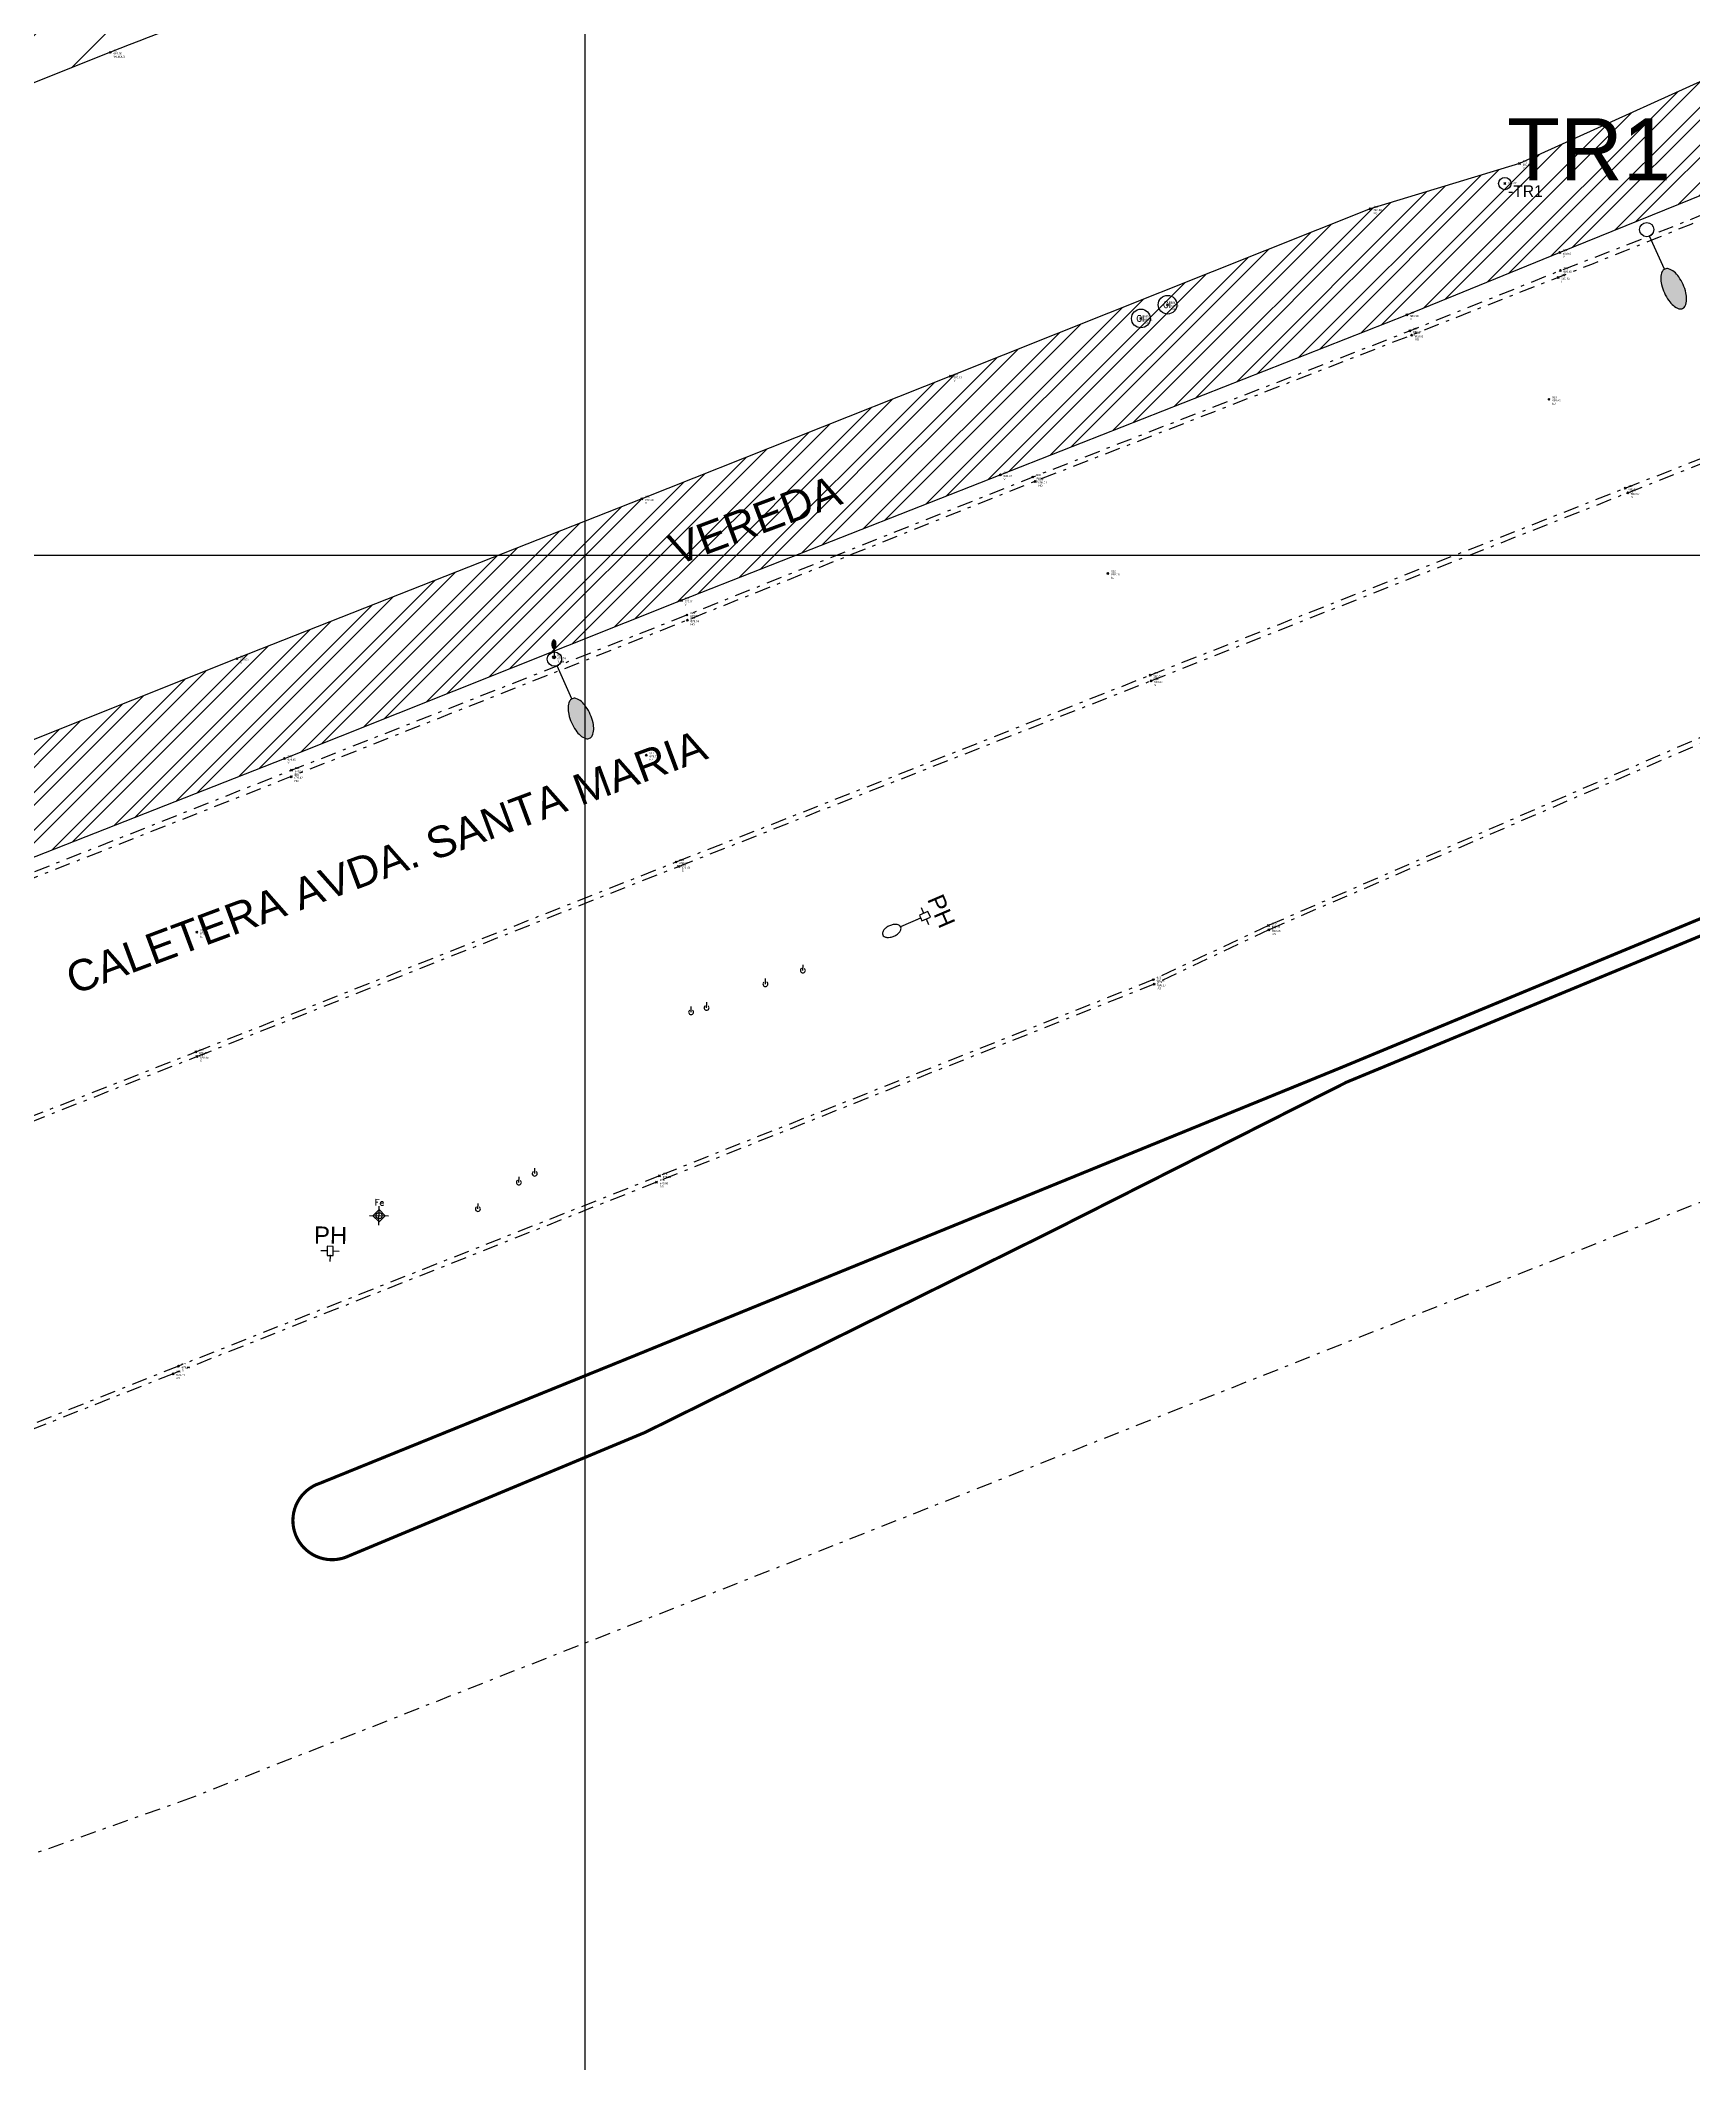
# Model space of a CAD drawing. Extents: x 352140 to 354978, y 6304672 to 6307963.
# Drawn here: x 352682.5 to 352735.6, y 6305451.5 to 6305516.5 of the extents above; entities that cross this region are included whole.
import ezdxf

# ---------------------------------------------------------------- set-up
doc = ezdxf.new("R2010")
doc.units = 0
doc.header["$PDMODE"] = 35
doc.header["$PDSIZE"] = 0.03
doc.linetypes.add('DASHED', pattern=[19.05, 12.7, -6.35])
doc.linetypes.add('JPG_DASHDOT', pattern=[1, 0.5, -0.25, 0, -0.25])
doc.layers.get('0').update_dxf_attribs({"linetype": 'CONTINUOUS'})
for name, color, linetype in [('1-coordenadas', 8, 'CONTINUOUS'), ('1-ESTACION', 6, 'CONTINUOUS'), ('1-LINEA DE EDIFICACION', 2, 'CONTINUOUS'), ('1-PAVIMENTO PINTURA', 7, 'DASHED'), ('1-TEXTOS', 7, 'CONTINUOUS'), ('1-VEREDA', 251, 'CONTINUOUS'), ('2-ACHURADO JARDINERA', 252, 'CONTINUOUS'), ('2-ACHURADO VEREDA', 252, 'CONTINUOUS'), ('C-TOPO - BORDE - 3', 7, 'CONTINUOUS'), ('TOP-URB-SOLERAS', 2, 'JPG_DASHDOT'), ('V-NODE - 2013', 4, 'CONTINUOUS'), ('V-NODE-TEXT 2013', 2, 'CONTINUOUS'), ('V-NODE-TEXT1 2013', 6, 'CONTINUOUS'), ('Z-CI', 253, 'CONTINUOUS'), ('Z-LUM', 253, 'CONTINUOUS'), ('Z-PFE', 253, 'CONTINUOUS'), ('Z-PH', 253, 'CONTINUOUS'), ('Z-PHL', 253, 'CONTINUOUS'), ('Z-TEN', 253, 'CONTINUOUS')]:
    doc.layers.add(name, color=color, linetype=linetype)
doc.styles.add('A', font='arial.ttf', dxfattribs={"height": 2})
doc.styles.add('ROMANS', font='romans.shx', dxfattribs={"width": 0.75})

# ---------------------------------------------------------------- blocks, each defined once
blk = doc.blocks.new('COORDENADAS')
at = {"layer": '1-coordenadas'}
for p, q in [((520, -900.625), (520, -0.625)), ((20, -700.625), (1420, -700.625))]:
    blk.add_line(p, q, dxfattribs=at)
blk = doc.blocks.new('LUM')
blk.add_hatch(color=256).paths.add_polyline_path([(0.32, 2.09, 0.048714), (0.293, 2.371, 0.062489), (0.224, 2.581, 0.102974), (0.101, 2.743, 0.180941), (-0.01, 2.784, 0.180941), (-0.121, 2.743, 0.102974), (-0.244, 2.581, 0.062489), (-0.313, 2.371, 0.048714), (-0.341, 2.09, 0.048714), (-0.313, 1.808, 0.062489), (-0.244, 1.599, 0.102974), (-0.121, 1.437, 0.180941), (-0.01, 1.395, 0.180941), (0.101, 1.437, 0.102974), (0.224, 1.599, 0.062489), (0.293, 1.808, 0.048714)])
at = {"layer": 'Z-LUM'}
blk.add_lwpolyline([(-0.341, 2.09, 0.048714), (-0.313, 1.808, 0.062489), (-0.244, 1.599, 0.102974), (-0.121, 1.437, 0.180941), (-0.01, 1.395, 0.180941), (0.101, 1.437, 0.102974), (0.224, 1.599, 0.062489), (0.293, 1.808, 0.048714), (0.32, 2.09, 0.048714), (0.293, 2.371, 0.062489), (0.224, 2.581, 0.102974), (0.101, 2.743, 0.180941), (-0.01, 2.784, 0.180941), (-0.121, 2.743, 0.102974), (-0.244, 2.581, 0.062489), (-0.313, 2.371, 0.048714)], format="xyb", close=True, dxfattribs=at)
blk.add_lwpolyline([(0.006, 1.395), (0.006, 0.23)], dxfattribs=at)
blk.add_circle((0, 0), 0.23, dxfattribs=at)
blk = doc.blocks.new('PFE')
for p, q in [((-1.22, 0), (1.22, 0)), ((0, 0.79), (-0.79, 0)), ((-0.79, 0), (0, -0.79)), ((0, -1.22), (0, 1.22)), ((0.79, 0), (0, 0.79)), ((0, -0.79), (0.79, 0))]:
    blk.add_line(p, q)
blk.add_circle((0, 0), 0.397)
at = {"style": 'ROMANS'}
blk.add_text('Fe', height=0.8, dxfattribs=at).set_placement((-0.6, 1.31))
blk = doc.blocks.new('PH')
at = {"layer": 'Z-PH'}
for p, q in [((-0.098, 0.148), (-0.295, 0.148)), ((-0.098, 0.295), (-0.098, 0)), ((0.098, 0.295), (-0.098, 0.295)), ((-0.098, 0), (-0.01, 0)), ((0.01, 0), (0.098, 0)), ((0.098, 0), (0.098, 0.295)), ((0.098, 0.148), (0.295, 0.148)), ((0, -0.01), (0, -0.197))]:
    blk.add_line(p, q, dxfattribs=at)
blk.add_circle((0, 0), 0.00984, dxfattribs=at)
at = {"layer": 'Z-PH', "style": 'A'}
blk.add_text('PH', height=0.55, dxfattribs=at).set_placement((-0.527, 0.377))
blk = doc.blocks.new('PHL')
at = {"layer": 'Z-PHL'}
for p, q in [((-0.098, 0.148), (-0.295, 0.148)), ((-0.098, 0.295), (-0.098, 0)), ((0.098, 0.295), (-0.098, 0.295)), ((-0.098, 0), (-0.01, 0)), ((0.01, 0), (0.098, 0)), ((0.098, 0), (0.098, 0.295)), ((0.098, 0.148), (0.295, 0.148)), ((0, -0.005), (0, -0.708)), ((0, -0.01), (0, -0.197))]:
    blk.add_line(p, q, dxfattribs=at)
blk.add_circle((0, 0), 0.00984, dxfattribs=at)
for centre, radius, start, end in [((0.373, -1.021), 0.543, 166.52124, 180), ((0.373, -1.021), 0.543, 180, 193.47876), ((0.195, -0.978), 0.36, 149.94397, 166.52124), ((0.195, -1.063), 0.36, 193.47876, 210.05603), ((0.083, -0.913), 0.23, 125.5959, 149.94397), ((0.083, -1.128), 0.23, 210.05603, 234.4041), ((0.013, -0.815), 0.11, 90, 125.5959), ((0.013, -0.815), 0.11, 54.4041, 90), ((-0.057, -0.913), 0.23, 30.05603, 54.4041), ((-0.057, -1.128), 0.23, 305.5959, 329.94397), ((-0.17, -0.978), 0.36, 13.47876, 30.05603), ((-0.17, -1.063), 0.36, 329.94397, 346.52124), ((-0.348, -1.021), 0.543, 360, 13.47876), ((-0.348, -1.021), 0.543, 346.52124, 0), ((0.013, -1.226), 0.11, 234.4041, 270), ((0.013, -1.226), 0.11, 270, 305.5959)]:
    blk.add_arc(centre, radius, start, end, dxfattribs=at)
at = {"layer": 'Z-PHL', "style": 'A'}
blk.add_text('PH', height=0.55, dxfattribs=at).set_placement((-0.475, 0.421))
blk = doc.blocks.new('TEN')
at = {"layer": 'Z-TEN'}
blk.add_line((0, 0), (0, 0.89), dxfattribs=at)
blk.add_arc((0, 0), 0.396, 125.9547, 54.0453, dxfattribs=at)
blk = doc.blocks.new('CI')
at = {"layer": 'Z-CI'}
blk.add_circle((0, 0), 1.2, dxfattribs=at)
at = {"layer": 'Z-CI', "style": 'ROMANS'}
blk.add_text('CI', height=0.8, rotation=360, dxfattribs=at).set_placement((-0.58, -0.4))
blk = doc.blocks.new('*U141', base_point=(352684.739, 6305516.164))
at = {"layer": 'V-NODE - 2013', "lineweight": -2}
blk.add_point((352684.739, 6305516.164), dxfattribs=at)
at = {"layer": 'V-NODE-TEXT 2013', "linetype": 'ByBlock', "char_height": 0.0635}
for s, insert, attachment_point in [('WLEDLO', (352684.844, 6305516.058), 1), ('31', (352684.844, 6305516.197), 7), ('681.56', (352684.844, 6305516.159), 1)]:
    blk.add_mtext(s, dxfattribs=dict(at, insert=insert, attachment_point=attachment_point))
blk = doc.blocks.new('*U174', base_point=(352731.324, 6305509.731))
at = {"layer": 'V-NODE - 2013', "lineweight": -2}
blk.add_point((352731.324, 6305509.731), dxfattribs=at)
at = {"layer": 'V-NODE-TEXT 2013', "linetype": 'ByBlock', "char_height": 0.0635}
for s, insert, attachment_point in [('V', (352731.429, 6305509.625), 1), ('754', (352731.429, 6305509.764), 7), ('680.66', (352731.429, 6305509.726), 1)]:
    blk.add_mtext(s, dxfattribs=dict(at, insert=insert, attachment_point=attachment_point))
blk = doc.blocks.new('*U175', base_point=(352730.032, 6305512.591))
at = {"layer": 'V-NODE - 2013', "lineweight": -2}
blk.add_point((352730.032, 6305512.591), dxfattribs=at)
at = {"layer": 'V-NODE-TEXT 2013', "linetype": 'ByBlock', "char_height": 0.0635}
for s, insert, attachment_point in [('V', (352730.137, 6305512.485), 1), ('755', (352730.137, 6305512.624), 7), ('680.62', (352730.137, 6305512.586), 1)]:
    blk.add_mtext(s, dxfattribs=dict(at, insert=insert, attachment_point=attachment_point))
blk = doc.blocks.new('*U235', base_point=(352731.347, 6305509.152))
at = {"layer": 'V-NODE - 2013', "lineweight": -2}
blk.add_point((352731.347, 6305509.152), dxfattribs=at)
at = {"layer": 'V-NODE-TEXT 2013', "linetype": 'ByBlock', "char_height": 0.0635}
for s, insert, attachment_point in [('S', (352731.452, 6305509.046), 1), ('753', (352731.452, 6305509.185), 7), ('680.62', (352731.452, 6305509.147), 1)]:
    blk.add_mtext(s, dxfattribs=dict(at, insert=insert, attachment_point=attachment_point))
blk = doc.blocks.new('*U381', base_point=(352731.276, 6305508.927))
at = {"layer": 'V-NODE - 2013', "lineweight": -2}
blk.add_point((352731.276, 6305508.927), dxfattribs=at)
at = {"layer": 'V-NODE-TEXT 2013', "linetype": 'ByBlock', "char_height": 0.0635}
for s, insert, attachment_point in [('752', (352731.381, 6305508.96), 7), ('680.42', (352731.381, 6305508.922), 1), ('H', (352731.381, 6305508.821), 1)]:
    blk.add_mtext(s, dxfattribs=dict(at, insert=insert, attachment_point=attachment_point))
blk = doc.blocks.new('*U449', base_point=(352729.562, 6305511.945))
at = {"layer": 'V-NODE - 2013', "lineweight": -2}
blk.add_point((352729.562, 6305511.945), dxfattribs=at)
at = {"layer": 'V-NODE-TEXT1 2013', "linetype": 'ByBlock'}
for s, insert, char_height, attachment_point in [('680.62', (352729.667, 6305511.959), 0.0635, 4), ('-TR1', (352729.667, 6305511.89), 0.375, 1)]:
    blk.add_mtext(s, dxfattribs=dict(at, insert=insert, char_height=char_height, attachment_point=attachment_point))
blk = doc.blocks.new('*U452', base_point=(352725.232, 6305511.131))
at = {"layer": 'V-NODE - 2013', "lineweight": -2}
blk.add_point((352725.232, 6305511.131), dxfattribs=at)
at = {"layer": 'V-NODE-TEXT 2013', "linetype": 'ByBlock', "char_height": 0.0635}
for s, insert, attachment_point in [('VQ', (352725.337, 6305511.025), 1), ('880', (352725.337, 6305511.164), 7), ('680.48', (352725.337, 6305511.126), 1)]:
    blk.add_mtext(s, dxfattribs=dict(at, insert=insert, attachment_point=attachment_point))
blk = doc.blocks.new('*U453', base_point=(352726.41, 6305507.725))
at = {"layer": 'V-NODE - 2013', "lineweight": -2}
blk.add_point((352726.41, 6305507.725), dxfattribs=at)
at = {"layer": 'V-NODE-TEXT 2013', "linetype": 'ByBlock', "char_height": 0.0635}
for s, insert, attachment_point in [('V', (352726.515, 6305507.619), 1), ('881', (352726.515, 6305507.758), 7), ('680.50', (352726.515, 6305507.72), 1)]:
    blk.add_mtext(s, dxfattribs=dict(at, insert=insert, attachment_point=attachment_point))
blk = doc.blocks.new('*U454', base_point=(352711.741, 6305505.751))
at = {"layer": 'V-NODE - 2013', "lineweight": -2}
blk.add_point((352711.741, 6305505.751), dxfattribs=at)
at = {"layer": 'V-NODE-TEXT 2013', "linetype": 'ByBlock', "char_height": 0.0635}
for s, insert, attachment_point in [('V', (352711.846, 6305505.645), 1), ('886', (352711.846, 6305505.784), 7), ('680.13', (352711.846, 6305505.746), 1)]:
    blk.add_mtext(s, dxfattribs=dict(at, insert=insert, attachment_point=attachment_point))
blk = doc.blocks.new('*U455', base_point=(352713.345, 6305502.582))
at = {"layer": 'V-NODE - 2013', "lineweight": -2}
blk.add_point((352713.345, 6305502.582), dxfattribs=at)
at = {"layer": 'V-NODE-TEXT 2013', "linetype": 'ByBlock', "char_height": 0.0635}
for s, insert, attachment_point in [('V', (352713.45, 6305502.476), 1), ('887', (352713.45, 6305502.615), 7), ('680.15', (352713.45, 6305502.577), 1)]:
    blk.add_mtext(s, dxfattribs=dict(at, insert=insert, attachment_point=attachment_point))
blk = doc.blocks.new('*U456', base_point=(352703.095, 6305498.55))
at = {"layer": 'V-NODE - 2013', "lineweight": -2}
blk.add_point((352703.095, 6305498.55), dxfattribs=at)
at = {"layer": 'V-NODE-TEXT 2013', "linetype": 'ByBlock', "char_height": 0.0635}
for s, insert, attachment_point in [('V', (352703.2, 6305498.444), 1), ('894', (352703.2, 6305498.583), 7), ('679.91', (352703.2, 6305498.545), 1)]:
    blk.add_mtext(s, dxfattribs=dict(at, insert=insert, attachment_point=attachment_point))
blk = doc.blocks.new('*U457', base_point=(352690.331, 6305493.466))
at = {"layer": 'V-NODE - 2013', "lineweight": -2}
blk.add_point((352690.331, 6305493.466), dxfattribs=at)
at = {"layer": 'V-NODE-TEXT 2013', "linetype": 'ByBlock', "char_height": 0.0635}
for s, insert, attachment_point in [('V', (352690.436, 6305493.36), 1), ('895', (352690.436, 6305493.499), 7), ('679.60', (352690.436, 6305493.461), 1)]:
    blk.add_mtext(s, dxfattribs=dict(at, insert=insert, attachment_point=attachment_point))
blk = doc.blocks.new('*U458', base_point=(352701.822, 6305501.812))
at = {"layer": 'V-NODE - 2013', "lineweight": -2}
blk.add_point((352701.822, 6305501.812), dxfattribs=at)
at = {"layer": 'V-NODE-TEXT 2013', "linetype": 'ByBlock', "char_height": 0.0635}
for s, insert, attachment_point in [('V', (352701.927, 6305501.706), 1), ('896', (352701.927, 6305501.845), 7), ('679.90', (352701.927, 6305501.807), 1)]:
    blk.add_mtext(s, dxfattribs=dict(at, insert=insert, attachment_point=attachment_point))
blk = doc.blocks.new('*U459', base_point=(352688.808, 6305496.674))
at = {"layer": 'V-NODE - 2013', "lineweight": -2}
blk.add_point((352688.808, 6305496.674), dxfattribs=at)
at = {"layer": 'V-NODE-TEXT 2013', "linetype": 'ByBlock', "char_height": 0.0635}
for s, insert, attachment_point in [('V', (352688.913, 6305496.568), 1), ('897', (352688.913, 6305496.707), 7), ('679.59', (352688.913, 6305496.669), 1)]:
    blk.add_mtext(s, dxfattribs=dict(at, insert=insert, attachment_point=attachment_point))
blk = doc.blocks.new('*U493', base_point=(352726.509, 6305507.211))
at = {"layer": 'V-NODE - 2013', "lineweight": -2}
blk.add_point((352726.509, 6305507.211), dxfattribs=at)
at = {"layer": 'V-NODE-TEXT 2013', "linetype": 'ByBlock', "char_height": 0.0635}
for s, insert, attachment_point in [('882', (352726.614, 6305507.244), 7), ('S', (352726.614, 6305507.105), 1), ('680.47', (352726.614, 6305507.206), 1)]:
    blk.add_mtext(s, dxfattribs=dict(at, insert=insert, attachment_point=attachment_point))
blk = doc.blocks.new('*U494', base_point=(352714.385, 6305502.511))
at = {"layer": 'V-NODE - 2013', "lineweight": -2}
blk.add_point((352714.385, 6305502.511), dxfattribs=at)
at = {"layer": 'V-NODE-TEXT 2013', "linetype": 'ByBlock', "char_height": 0.0635}
for s, insert, attachment_point in [('888', (352714.49, 6305502.544), 7), ('S', (352714.49, 6305502.405), 1), ('680.18', (352714.49, 6305502.506), 1)]:
    blk.add_mtext(s, dxfattribs=dict(at, insert=insert, attachment_point=attachment_point))
blk = doc.blocks.new('*U495', base_point=(352703.274, 6305498.078))
at = {"layer": 'V-NODE - 2013', "lineweight": -2}
blk.add_point((352703.274, 6305498.078), dxfattribs=at)
at = {"layer": 'V-NODE-TEXT 2013', "linetype": 'ByBlock', "char_height": 0.0635}
for s, insert, attachment_point in [('891', (352703.379, 6305498.111), 7), ('S', (352703.379, 6305497.972), 1), ('679.90', (352703.379, 6305498.073), 1)]:
    blk.add_mtext(s, dxfattribs=dict(at, insert=insert, attachment_point=attachment_point))
blk = doc.blocks.new('*U496', base_point=(352690.563, 6305493.092))
at = {"layer": 'V-NODE - 2013', "lineweight": -2}
blk.add_point((352690.563, 6305493.092), dxfattribs=at)
at = {"layer": 'V-NODE-TEXT 2013', "linetype": 'ByBlock', "char_height": 0.0635}
for s, insert, attachment_point in [('893', (352690.668, 6305493.125), 7), ('S', (352690.668, 6305492.986), 1), ('679.58', (352690.668, 6305493.087), 1)]:
    blk.add_mtext(s, dxfattribs=dict(at, insert=insert, attachment_point=attachment_point))
blk = doc.blocks.new('*U499', base_point=(352687.52, 6305483.888))
at = {"layer": 'V-NODE - 2013', "lineweight": -2}
blk.add_point((352687.52, 6305483.888), dxfattribs=at)
at = {"layer": 'V-NODE-TEXT 2013', "linetype": 'ByBlock', "char_height": 0.0635}
for s, insert, attachment_point in [('S', (352687.625, 6305483.782), 1), ('914', (352687.625, 6305483.921), 7), ('679.45', (352687.625, 6305483.883), 1)]:
    blk.add_mtext(s, dxfattribs=dict(at, insert=insert, attachment_point=attachment_point))
blk = doc.blocks.new('*U500', base_point=(352702.999, 6305489.996))
at = {"layer": 'V-NODE - 2013', "lineweight": -2}
blk.add_point((352702.999, 6305489.996), dxfattribs=at)
at = {"layer": 'V-NODE-TEXT 2013', "linetype": 'ByBlock', "char_height": 0.0635}
for s, insert, attachment_point in [('919', (352703.104, 6305490.029), 7), ('679.83', (352703.104, 6305489.991), 1), ('S', (352703.104, 6305489.89), 1)]:
    blk.add_mtext(s, dxfattribs=dict(at, insert=insert, attachment_point=attachment_point))
blk = doc.blocks.new('*U501', base_point=(352718.189, 6305495.964))
at = {"layer": 'V-NODE - 2013', "lineweight": -2}
blk.add_point((352718.189, 6305495.964), dxfattribs=at)
at = {"layer": 'V-NODE-TEXT 2013', "linetype": 'ByBlock', "char_height": 0.0635}
for s, insert, attachment_point in [('S', (352718.294, 6305495.858), 1), ('920', (352718.294, 6305495.997), 7), ('680.20', (352718.294, 6305495.959), 1)]:
    blk.add_mtext(s, dxfattribs=dict(at, insert=insert, attachment_point=attachment_point))
blk = doc.blocks.new('*U502', base_point=(352733.513, 6305502.005))
at = {"layer": 'V-NODE - 2013', "lineweight": -2}
blk.add_point((352733.513, 6305502.005), dxfattribs=at)
at = {"layer": 'V-NODE-TEXT 2013', "linetype": 'ByBlock', "char_height": 0.0635}
for s, insert, attachment_point in [('S', (352733.618, 6305501.899), 1), ('926', (352733.618, 6305502.038), 7), ('680.57', (352733.618, 6305502), 1)]:
    blk.add_mtext(s, dxfattribs=dict(at, insert=insert, attachment_point=attachment_point))
blk = doc.blocks.new('*U507', base_point=(352721.966, 6305488.094))
at = {"layer": 'V-NODE - 2013', "lineweight": -2}
blk.add_point((352721.966, 6305488.094), dxfattribs=at)
at = {"layer": 'V-NODE-TEXT 2013', "linetype": 'ByBlock', "char_height": 0.0635}
for s, insert, attachment_point in [('970', (352722.071, 6305488.127), 7), ('680.33', (352722.071, 6305488.089), 1), ('S', (352722.071, 6305487.988), 1)]:
    blk.add_mtext(s, dxfattribs=dict(at, insert=insert, attachment_point=attachment_point))
blk = doc.blocks.new('*U508', base_point=(352718.266, 6305486.357))
at = {"layer": 'V-NODE - 2013', "lineweight": -2}
blk.add_point((352718.266, 6305486.357), dxfattribs=at)
at = {"layer": 'V-NODE-TEXT 2013', "linetype": 'ByBlock', "char_height": 0.0635}
for s, insert, attachment_point in [('S', (352718.371, 6305486.251), 1), ('973', (352718.371, 6305486.39), 7), ('680.28', (352718.371, 6305486.352), 1)]:
    blk.add_mtext(s, dxfattribs=dict(at, insert=insert, attachment_point=attachment_point))
blk = doc.blocks.new('*U509', base_point=(352702.39, 6305480.049))
at = {"layer": 'V-NODE - 2013', "lineweight": -2}
blk.add_point((352702.39, 6305480.049), dxfattribs=at)
at = {"layer": 'V-NODE-TEXT 2013', "linetype": 'ByBlock', "char_height": 0.0635}
for s, insert, attachment_point in [('S', (352702.495, 6305479.943), 1), ('974', (352702.495, 6305480.082), 7), ('679.91', (352702.495, 6305480.044), 1)]:
    blk.add_mtext(s, dxfattribs=dict(at, insert=insert, attachment_point=attachment_point))
blk = doc.blocks.new('*U510', base_point=(352686.925, 6305473.933))
at = {"layer": 'V-NODE - 2013', "lineweight": -2}
blk.add_point((352686.925, 6305473.933), dxfattribs=at)
at = {"layer": 'V-NODE-TEXT 2013', "linetype": 'ByBlock', "char_height": 0.0635}
for s, insert, attachment_point in [('S', (352687.03, 6305473.827), 1), ('977', (352687.03, 6305473.966), 7), ('679.56', (352687.03, 6305473.928), 1)]:
    blk.add_mtext(s, dxfattribs=dict(at, insert=insert, attachment_point=attachment_point))
blk = doc.blocks.new('*U530', base_point=(352726.567, 6305507.074))
at = {"layer": 'V-NODE - 2013', "lineweight": -2}
blk.add_point((352726.567, 6305507.074), dxfattribs=at)
at = {"layer": 'V-NODE-TEXT 2013', "linetype": 'ByBlock', "char_height": 0.0635}
for s, insert, attachment_point in [('883', (352726.672, 6305507.107), 7), ('680.32', (352726.672, 6305507.069), 1), ('HO', (352726.672, 6305506.968), 1)]:
    blk.add_mtext(s, dxfattribs=dict(at, insert=insert, attachment_point=attachment_point))
blk = doc.blocks.new('*U531', base_point=(352714.466, 6305502.374))
at = {"layer": 'V-NODE - 2013', "lineweight": -2}
blk.add_point((352714.466, 6305502.374), dxfattribs=at)
at = {"layer": 'V-NODE-TEXT 2013', "linetype": 'ByBlock', "char_height": 0.0635}
for s, insert, attachment_point in [('889', (352714.571, 6305502.407), 7), ('680.01', (352714.571, 6305502.369), 1), ('HO', (352714.571, 6305502.268), 1)]:
    blk.add_mtext(s, dxfattribs=dict(at, insert=insert, attachment_point=attachment_point))
blk = doc.blocks.new('*U532', base_point=(352703.285, 6305497.911))
at = {"layer": 'V-NODE - 2013', "lineweight": -2}
blk.add_point((352703.285, 6305497.911), dxfattribs=at)
at = {"layer": 'V-NODE-TEXT 2013', "linetype": 'ByBlock', "char_height": 0.0635}
for s, insert, attachment_point in [('890', (352703.39, 6305497.944), 7), ('679.74', (352703.39, 6305497.906), 1), ('HO', (352703.39, 6305497.805), 1)]:
    blk.add_mtext(s, dxfattribs=dict(at, insert=insert, attachment_point=attachment_point))
blk = doc.blocks.new('*U533', base_point=(352690.552, 6305492.881))
at = {"layer": 'V-NODE - 2013', "lineweight": -2}
blk.add_point((352690.552, 6305492.881), dxfattribs=at)
at = {"layer": 'V-NODE-TEXT 2013', "linetype": 'ByBlock', "char_height": 0.0635}
for s, insert, attachment_point in [('892', (352690.657, 6305492.914), 7), ('679.42', (352690.657, 6305492.876), 1), ('HO', (352690.657, 6305492.775), 1)]:
    blk.add_mtext(s, dxfattribs=dict(at, insert=insert, attachment_point=attachment_point))
blk = doc.blocks.new('*U537', base_point=(352687.485, 6305484.034))
at = {"layer": 'V-NODE - 2013', "lineweight": -2}
blk.add_point((352687.485, 6305484.034), dxfattribs=at)
at = {"layer": 'V-NODE-TEXT 2013', "linetype": 'ByBlock', "char_height": 0.0635}
for s, insert, attachment_point in [('915', (352687.59, 6305484.067), 7), ('679.30', (352687.59, 6305484.029), 1), ('HO', (352687.59, 6305483.928), 1)]:
    blk.add_mtext(s, dxfattribs=dict(at, insert=insert, attachment_point=attachment_point))
blk = doc.blocks.new('*U538', base_point=(352702.922, 6305490.138))
at = {"layer": 'V-NODE - 2013', "lineweight": -2}
blk.add_point((352702.922, 6305490.138), dxfattribs=at)
at = {"layer": 'V-NODE-TEXT 2013', "linetype": 'ByBlock', "char_height": 0.0635}
for s, insert, attachment_point in [('918', (352703.027, 6305490.171), 7), ('679.67', (352703.027, 6305490.133), 1), ('HO', (352703.027, 6305490.032), 1)]:
    blk.add_mtext(s, dxfattribs=dict(at, insert=insert, attachment_point=attachment_point))
blk = doc.blocks.new('*U539', base_point=(352718.161, 6305496.143))
at = {"layer": 'V-NODE - 2013', "lineweight": -2}
blk.add_point((352718.161, 6305496.143), dxfattribs=at)
at = {"layer": 'V-NODE-TEXT 2013', "linetype": 'ByBlock', "char_height": 0.0635}
for s, insert, attachment_point in [('921', (352718.266, 6305496.176), 7), ('680.04', (352718.266, 6305496.138), 1), ('HO', (352718.266, 6305496.037), 1)]:
    blk.add_mtext(s, dxfattribs=dict(at, insert=insert, attachment_point=attachment_point))
blk = doc.blocks.new('*U540', base_point=(352733.429, 6305502.156))
at = {"layer": 'V-NODE - 2013', "lineweight": -2}
blk.add_point((352733.429, 6305502.156), dxfattribs=at)
at = {"layer": 'V-NODE-TEXT 2013', "linetype": 'ByBlock', "char_height": 0.0635}
for s, insert, attachment_point in [('925', (352733.534, 6305502.189), 7), ('680.43', (352733.534, 6305502.151), 1), ('HO', (352733.534, 6305502.05), 1)]:
    blk.add_mtext(s, dxfattribs=dict(at, insert=insert, attachment_point=attachment_point))
blk = doc.blocks.new('*U550', base_point=(352687.52, 6305487.88))
at = {"layer": 'V-NODE - 2013', "lineweight": -2}
blk.add_point((352687.52, 6305487.88), dxfattribs=at)
at = {"layer": 'V-NODE-TEXT 2013', "linetype": 'ByBlock', "char_height": 0.0635}
for s, insert, attachment_point in [('916', (352687.625, 6305487.913), 7), ('679.39', (352687.625, 6305487.875), 1), ('EJ', (352687.625, 6305487.774), 1)]:
    blk.add_mtext(s, dxfattribs=dict(at, insert=insert, attachment_point=attachment_point))
blk = doc.blocks.new('*U551', base_point=(352701.965, 6305493.57))
at = {"layer": 'V-NODE - 2013', "lineweight": -2}
blk.add_point((352701.965, 6305493.57), dxfattribs=at)
at = {"layer": 'V-NODE-TEXT 2013', "linetype": 'ByBlock', "char_height": 0.0635}
for s, insert, attachment_point in [('917', (352702.07, 6305493.603), 7), ('679.73', (352702.07, 6305493.565), 1), ('EJ', (352702.07, 6305493.464), 1)]:
    blk.add_mtext(s, dxfattribs=dict(at, insert=insert, attachment_point=attachment_point))
blk = doc.blocks.new('*U552', base_point=(352716.804, 6305499.417))
at = {"layer": 'V-NODE - 2013', "lineweight": -2}
blk.add_point((352716.804, 6305499.417), dxfattribs=at)
at = {"layer": 'V-NODE-TEXT 2013', "linetype": 'ByBlock', "char_height": 0.0635}
for s, insert, attachment_point in [('922', (352716.909, 6305499.45), 7), ('680.10', (352716.909, 6305499.412), 1), ('EJ', (352716.909, 6305499.311), 1)]:
    blk.add_mtext(s, dxfattribs=dict(at, insert=insert, attachment_point=attachment_point))
blk = doc.blocks.new('*U553', base_point=(352730.982, 6305505.01))
at = {"layer": 'V-NODE - 2013', "lineweight": -2}
blk.add_point((352730.982, 6305505.01), dxfattribs=at)
at = {"layer": 'V-NODE-TEXT 2013', "linetype": 'ByBlock', "char_height": 0.0635}
for s, insert, attachment_point in [('923', (352731.087, 6305505.043), 7), ('680.46', (352731.087, 6305505.005), 1), ('EJ', (352731.087, 6305504.904), 1)]:
    blk.add_mtext(s, dxfattribs=dict(at, insert=insert, attachment_point=attachment_point))
blk = doc.blocks.new('*U568', base_point=(352721.977, 6305487.959))
at = {"layer": 'V-NODE - 2013', "lineweight": -2}
blk.add_point((352721.977, 6305487.959), dxfattribs=at)
at = {"layer": 'V-NODE-TEXT 2013', "linetype": 'ByBlock', "char_height": 0.0635}
for s, insert, attachment_point in [('971', (352722.082, 6305487.992), 7), ('AS', (352722.082, 6305487.853), 1), ('680.25', (352722.082, 6305487.954), 1)]:
    blk.add_mtext(s, dxfattribs=dict(at, insert=insert, attachment_point=attachment_point))
blk = doc.blocks.new('*U569', base_point=(352718.293, 6305486.213))
at = {"layer": 'V-NODE - 2013', "lineweight": -2}
blk.add_point((352718.293, 6305486.213), dxfattribs=at)
at = {"layer": 'V-NODE-TEXT 2013', "linetype": 'ByBlock', "char_height": 0.0635}
for s, insert, attachment_point in [('AS', (352718.398, 6305486.107), 1), ('972', (352718.398, 6305486.246), 7), ('680.17', (352718.398, 6305486.208), 1)]:
    blk.add_mtext(s, dxfattribs=dict(at, insert=insert, attachment_point=attachment_point))
blk = doc.blocks.new('*U570', base_point=(352702.296, 6305479.848))
at = {"layer": 'V-NODE - 2013', "lineweight": -2}
blk.add_point((352702.296, 6305479.848), dxfattribs=at)
at = {"layer": 'V-NODE-TEXT 2013', "linetype": 'ByBlock', "char_height": 0.0635}
for s, insert, attachment_point in [('AS', (352702.401, 6305479.742), 1), ('975', (352702.401, 6305479.881), 7), ('679.80', (352702.401, 6305479.843), 1)]:
    blk.add_mtext(s, dxfattribs=dict(at, insert=insert, attachment_point=attachment_point))
blk = doc.blocks.new('*U571', base_point=(352686.752, 6305473.687))
at = {"layer": 'V-NODE - 2013', "lineweight": -2}
blk.add_point((352686.752, 6305473.687), dxfattribs=at)
at = {"layer": 'V-NODE-TEXT 2013', "linetype": 'ByBlock', "char_height": 0.0635}
for s, insert, attachment_point in [('976', (352686.857, 6305473.72), 7), ('AS', (352686.857, 6305473.581), 1), ('679.44', (352686.857, 6305473.682), 1)]:
    blk.add_mtext(s, dxfattribs=dict(at, insert=insert, attachment_point=attachment_point))
blk = doc.blocks.new('*U573', base_point=(352699, 6305496.717))
at = {"layer": 'V-NODE - 2013', "lineweight": -2}
blk.add_point((352699, 6305496.717), dxfattribs=at)
at = {"layer": 'V-NODE-TEXT 2013', "linetype": 'ByBlock', "char_height": 0.0635}
for s, insert, attachment_point in [('898', (352699.105, 6305496.75), 7), ('679.74', (352699.105, 6305496.712), 1), ('°LUM', (352699.105, 6305496.611), 1)]:
    blk.add_mtext(s, dxfattribs=dict(at, insert=insert, attachment_point=attachment_point))
blk = doc.blocks.new('*U577', base_point=(352718.722, 6305508.051))
at = {"layer": 'V-NODE - 2013', "lineweight": -2}
blk.add_point((352718.722, 6305508.051), dxfattribs=at)
at = {"layer": 'V-NODE-TEXT 2013', "linetype": 'ByBlock', "char_height": 0.0635}
for s, insert, attachment_point in [('884', (352718.827, 6305508.084), 7), ('680.32', (352718.827, 6305508.046), 1), ('°CI', (352718.827, 6305507.945), 1)]:
    blk.add_mtext(s, dxfattribs=dict(at, insert=insert, attachment_point=attachment_point))
blk = doc.blocks.new('*U578', base_point=(352717.864, 6305507.609))
at = {"layer": 'V-NODE - 2013', "lineweight": -2}
blk.add_point((352717.864, 6305507.609), dxfattribs=at)
at = {"layer": 'V-NODE-TEXT 2013', "linetype": 'ByBlock', "char_height": 0.0635}
for s, insert, attachment_point in [('885', (352717.969, 6305507.642), 7), ('680.31', (352717.969, 6305507.604), 1), ('°CI', (352717.969, 6305507.503), 1)]:
    blk.add_mtext(s, dxfattribs=dict(at, insert=insert, attachment_point=attachment_point))
blk = doc.blocks.new('*U581', base_point=(352729.562, 6305511.945))
at = {"layer": 'V-NODE - 2013', "lineweight": -2}
blk.add_point((352729.562, 6305511.945), dxfattribs=at)
at = {"layer": 'V-NODE-TEXT1 2013', "linetype": 'ByBlock'}
for s, insert, char_height, attachment_point in [('680.62', (352729.667, 6305511.959), 0.0635, 4), ('-TR1', (352729.667, 6305511.89), 0.375, 1)]:
    blk.add_mtext(s, dxfattribs=dict(at, insert=insert, char_height=char_height, attachment_point=attachment_point))

msp = doc.modelspace()

# ---------------------------------------------------------------- hatches: boundary and pattern name
at = {"layer": '1-LINEA DE EDIFICACION'}
h = msp.add_hatch(dxfattribs=at)
h.set_pattern_fill('ANSI31', color=256, scale=0.5)
h.paths.add_polyline_path([(352729.928, 6305527.466), (352731.18, 6305530.418), (352732.103, 6305532.8), (352733.481, 6305536.843), (352734.336, 6305539.708), (352721.512, 6305547.801), (352706.978, 6305544.048), (352698.223, 6305541.424), (352695.338, 6305540.499), (352687.797, 6305537.93), (352665.304, 6305528.744), (352637.663, 6305511.802, 0.006267), (352633.66, 6305508.665, 0.018639), (352628.451, 6305504.306, 0.0083), (352623.24, 6305499.537, 0.150201), (352620.644, 6305495.91, 0.113046), (352620.422, 6305493.65, 0.139735), (352621.83, 6305490.308, 0.216425), (352626.155, 6305488.148, 0.107166), (352629.248, 6305488.7, -0.011808), (352646.277, 6305498.327, -0.029047), (352684.739, 6305516.164, -0.00829), (352694.531, 6305519.845, -0.093857), (352702.995, 6305520.829), (352714.362, 6305517.291), (352715.631, 6305516.997, 0.217916), (352724.509, 6305519.241, 0.095657), (352727.936, 6305523.282), (352728.932, 6305525.356)])
at = {"layer": '2-ACHURADO JARDINERA'}
h = msp.add_hatch(dxfattribs=at)
h.set_pattern_fill('CROSS', color=256, scale=0.25)
h.paths.add_polyline_path([(352807.58, 6305421.813), (352857.313, 6305432.478), (352902.068, 6305442.569), (352944.352, 6305451.754), (352994.7, 6305463.164), (353046.903, 6305475.514), (353092.39, 6305485.729), (353145.758, 6305497.876), (353144.258, 6305503.395), (353100.244, 6305493.41), (353059.279, 6305483.986), (353001.811, 6305470.928), (352950.675, 6305459.264), (352912.85, 6305450.546), (352850.724, 6305436.562), (352806.099, 6305426.903), (352769.806, 6305419.924), (352732.226, 6305412.88), (352692.279, 6305405.033), (352665.568, 6305399.969), (352618.739, 6305391.031, 0.354627), (352616.291, 6305386.209), (352665.262, 6305394.306), (352713.933, 6305403.621), (352757.54, 6305411.682)])
h = msp.add_hatch(dxfattribs=at)
h.set_pattern_fill('CROSS', color=256, scale=0.25)
edge = h.paths.add_edge_path()
edge.add_line((353143.074, 6305480.003), (353148.882, 6305481.723))
edge.add_line((353148.882, 6305481.723), (353146.47, 6305493.302))
edge.add_line((353146.47, 6305493.302), (353093.152, 6305481.277))
edge.add_line((353093.152, 6305481.277), (353048.229, 6305470.72))
edge.add_line((353048.229, 6305470.72), (352995.652, 6305458.757))
edge.add_line((352995.652, 6305458.757), (352945.972, 6305447.39))
edge.add_line((352945.972, 6305447.39), (352902.832, 6305437.649))
edge.add_line((352902.832, 6305437.649), (352858.107, 6305427.58))
edge.add_line((352858.107, 6305427.58), (352808.548, 6305416.922))
edge.add_line((352808.548, 6305416.922), (352758.228, 6305407.22))
edge.add_line((352758.228, 6305407.22), (352715.498, 6305399.08))
edge.add_line((352715.498, 6305399.08), (352666.18, 6305389.17))
edge.add_line((352666.18, 6305389.17), (352630.985, 6305382.073))
edge.add_arc((352633.263, 6305369.826), 12.457, 100.5388, 166.14072)
edge.add_arc((352624.225, 6305372.056), 3.148, 166.14072, 234.20619)
edge.add_arc((352627.06, 6305380.902), 12.321, 247.69739, 283.87849)
edge.add_line((352630.015, 6305368.941), (352668.694, 6305376.743))
edge.add_line((352668.694, 6305376.743), (352717.109, 6305386.55))
edge.add_line((352717.109, 6305386.55), (352759.295, 6305395.212))
edge.add_line((352759.295, 6305395.212), (352809.818, 6305405.374))
edge.add_line((352809.818, 6305405.374), (352905.734, 6305424.801))
edge.add_line((352905.734, 6305424.801), (352948.975, 6305433.696))
edge.add_line((352948.975, 6305433.696), (352998.108, 6305443.775))
edge.add_line((352998.108, 6305443.775), (353052.822, 6305454.779))
edge.add_line((353052.822, 6305454.779), (353064.913, 6305457.319))
edge.add_line((353064.913, 6305457.319), (353066.254, 6305457.586))
edge.add_line((353066.254, 6305457.586), (353114.574, 6305471.872))
edge.add_line((353114.574, 6305471.872), (353143.074, 6305480.003))
at = {"layer": '2-ACHURADO VEREDA'}
h = msp.add_hatch(dxfattribs=at)
h.set_pattern_fill('ANSI32', color=256, scale=0.09)
h.paths.add_polyline_path([(352778.513, 6305530.641), (352778.682, 6305530.165, 0.30076), (352781.877, 6305535.88), (352781.417, 6305539.545), (352780.967, 6305539.483), (352779.696, 6305548.344), (352778.207, 6305548.171), (352779.429, 6305539.404), (352778.4, 6305538.745), (352779.051, 6305534.166), (352777.12, 6305533.349), (352776.949, 6305533.635), (352767.175, 6305529.661), (352757.695, 6305525.376), (352748.002, 6305520.893), (352737.888, 6305516.144), (352730.032, 6305512.591), (352725.232, 6305511.131), (352711.741, 6305505.751), (352701.822, 6305501.812), (352688.808, 6305496.674), (352675.378, 6305491.326), (352662.77, 6305486.309), (352650.76, 6305481.531), (352641.08, 6305477.675), (352632.611, 6305474.335), (352623.668, 6305470.801), (352617.537, 6305468.424), (352605.764, 6305463.41), (352608.355, 6305461.211), (352618.346, 6305465.146), (352624.871, 6305467.668), (352633.825, 6305471.211), (352642.415, 6305474.593), (352652.307, 6305478.512), (352664.168, 6305483.169), (352676.565, 6305488.051), (352690.331, 6305493.466), (352703.095, 6305498.55), (352713.345, 6305502.582), (352726.41, 6305507.725), (352731.324, 6305509.731), (352740.236, 6305513.341), (352747.826, 6305516.788), (352758.93, 6305522.123), (352768.406, 6305526.356)])

# ---------------------------------------------------------------- linework, layer by layer
at = {"layer": '1-ESTACION'}
msp.add_circle((352729.562, 6305511.945), 0.2, dxfattribs=at)
msp.add_point((352729.562, 6305511.945), dxfattribs=at)
at = {"layer": '1-LINEA DE EDIFICACION', "flags": 128}
msp.add_lwpolyline([(352734.336, 6305539.708), (352733.481, 6305536.843), (352732.103, 6305532.8), (352731.18, 6305530.418), (352729.928, 6305527.466), (352728.932, 6305525.356), (352727.936, 6305523.282, -0.095657), (352724.509, 6305519.241, -0.217916), (352715.631, 6305516.997), (352714.362, 6305517.291), (352702.995, 6305520.829, 0.093857), (352694.531, 6305519.845, 0.00829), (352684.739, 6305516.164, 0.029047), (352646.277, 6305498.327, 0.011808)], format="xyb", dxfattribs=at)
at = {"layer": '1-PAVIMENTO PINTURA', "const_width": 0.1, "flags": 128}
msp.add_lwpolyline([(352772.906, 6305502.736), (352761.172, 6305497.993), (352750.478, 6305493.726), (352736.24, 6305487.922), (352724.482, 6305483.063), (352714.893, 6305478.216), (352701.926, 6305471.803), (352692.291, 6305467.785, -1.017343), (352691.481, 6305470.17), (352701.523, 6305474.242), (352714.26, 6305479.433), (352724.327, 6305483.54), (352737.129, 6305488.847), (352750.383, 6305494.213), (352761.081, 6305498.469), (352772.782, 6305503.082, -1.130732)], format="xyb", close=True, dxfattribs=at)
at = {"layer": '1-VEREDA', "flags": 128}
for points in [[(352737.888, 6305516.144), (352730.032, 6305512.591), (352725.232, 6305511.131), (352711.741, 6305505.751), (352701.822, 6305501.812), (352688.808, 6305496.674), (352675.378, 6305491.326), (352662.77, 6305486.309), (352650.76, 6305481.531), (352641.08, 6305477.675)], [(352642.415, 6305474.593), (352652.307, 6305478.512), (352664.168, 6305483.169), (352676.565, 6305488.051), (352690.331, 6305493.466), (352703.095, 6305498.55), (352713.345, 6305502.582), (352726.41, 6305507.725), (352731.324, 6305509.731), (352740.236, 6305513.341)]]:
    msp.add_lwpolyline(points, dxfattribs=at)
at = {"layer": 'C-TOPO - BORDE - 3', "elevation": 679.37, "flags": 128}
msp.add_lwpolyline([(352737.888, 6305516.144), (352730.032, 6305512.591), (352725.232, 6305511.131), (352711.741, 6305505.751), (352701.822, 6305501.812), (352688.808, 6305496.674), (352675.378, 6305491.326), (352662.77, 6305486.309), (352650.76, 6305481.531), (352641.08, 6305477.675)], dxfattribs=at)
at = {"layer": 'TOP-URB-SOLERAS'}
for p, q in [((352733.429, 6305502.156), (352737.025, 6305503.554)), ((352733.513, 6305502.005), (352737.096, 6305503.427)), ((352718.161, 6305496.143), (352733.429, 6305502.156)), ((352718.189, 6305495.964), (352733.513, 6305502.005)), ((352702.922, 6305490.138), (352718.161, 6305496.143)), ((352702.999, 6305489.996), (352718.189, 6305495.964)), ((352739.592, 6305495.769), (352721.966, 6305488.094)), ((352739.641, 6305495.573), (352721.977, 6305487.959)), ((352687.485, 6305484.034), (352702.922, 6305490.138)), ((352687.52, 6305483.888), (352702.999, 6305489.996)), ((352721.966, 6305488.094), (352718.266, 6305486.357)), ((352721.977, 6305487.959), (352718.293, 6305486.213)), ((352718.293, 6305486.213), (352702.296, 6305479.848)), ((352718.266, 6305486.357), (352702.39, 6305480.049)), ((352670.847, 6305477.493), (352687.485, 6305484.034)), ((352670.911, 6305477.334), (352687.52, 6305483.888)), ((352740.671, 6305481.108), (352707.962, 6305468.155)), ((352702.296, 6305479.848), (352686.752, 6305473.687)), ((352702.39, 6305480.049), (352686.925, 6305473.933)), ((352686.925, 6305473.933), (352670.159, 6305467.251)), ((352686.752, 6305473.687), (352670.247, 6305467.148)), ((352707.962, 6305468.155), (352687.364, 6305460.066)), ((352687.364, 6305460.066), (352672.764, 6305454.867))]:
    msp.add_line(p, q, dxfattribs=at)
at = {"layer": 'TOP-URB-SOLERAS', "flags": 128}
for points in [[(352618.854, 6305464.849), (352625.021, 6305467.203), (352634.071, 6305470.766), (352642.562, 6305474.132), (352652.485, 6305478.053), (352662.476, 6305481.993), (352676.698, 6305487.613), (352690.563, 6305493.092), (352703.274, 6305498.078), (352714.385, 6305502.511), (352726.509, 6305507.211), (352731.347, 6305509.152, 0.022188), (352748.051, 6305516.349, -0.013992), (352768.25, 6305525.771, -0.000879), (352778.682, 6305530.165, -0.008748)], [(352778.751, 6305530.032, -0.004368), (352768.267, 6305525.571, 0.017812), (352748.137, 6305516.18, -0.016795), (352731.276, 6305508.927), (352726.567, 6305507.074), (352714.466, 6305502.374), (352703.285, 6305497.911), (352690.552, 6305492.881), (352678.164, 6305488.008), (352664.311, 6305482.545), (352652.539, 6305477.903), (352642.641, 6305473.994), (352634.116, 6305470.602), (352625.019, 6305467.041), (352618.951, 6305464.69)]]:
    msp.add_lwpolyline(points, format="xyb", dxfattribs=at)

# ---------------------------------------------------------------- block references
at = {"color": 252, "linetype": 'DASHED'}
msp.add_blockref('COORDENADAS', (352180, 6306200.625), dxfattribs=at)
for name, p in [('*U141', (352684.739, 6305516.164)), ('*U175', (352730.032, 6305512.591)), ('*U449', (352729.562, 6305511.945)), ('*U581', (352729.562, 6305511.945)), ('*U452', (352725.232, 6305511.131)), ('*U174', (352731.324, 6305509.731)), ('*U381', (352731.276, 6305508.927)), ('*U235', (352731.347, 6305509.152)), ('*U578', (352717.864, 6305507.609)), ('*U577', (352718.722, 6305508.051)), ('*U453', (352726.41, 6305507.725)), ('*U493', (352726.509, 6305507.211)), ('*U530', (352726.567, 6305507.074)), ('*U454', (352711.741, 6305505.751)), ('*U553', (352730.982, 6305505.01)), ('*U455', (352713.345, 6305502.582)), ('*U494', (352714.385, 6305502.511)), ('*U531', (352714.466, 6305502.374)), ('*U458', (352701.822, 6305501.812)), ('*U540', (352733.429, 6305502.156)), ('*U502', (352733.513, 6305502.005)), ('*U552', (352716.804, 6305499.417)), ('*U456', (352703.095, 6305498.55)), ('*U495', (352703.274, 6305498.078)), ('*U532', (352703.285, 6305497.911)), ('*U459', (352688.808, 6305496.674)), ('*U573', (352699, 6305496.717)), ('*U539', (352718.161, 6305496.143)), ('*U501', (352718.189, 6305495.964)), ('*U457', (352690.331, 6305493.466)), ('*U551', (352701.965, 6305493.57)), ('*U533', (352690.552, 6305492.881)), ('*U496', (352690.563, 6305493.092)), ('*U538', (352702.922, 6305490.138)), ('*U500', (352702.999, 6305489.996)), ('*U507', (352721.966, 6305488.094)), ('*U568', (352721.977, 6305487.959)), ('*U550', (352687.52, 6305487.88)), ('*U508', (352718.266, 6305486.357)), ('*U569', (352718.293, 6305486.213)), ('*U537', (352687.485, 6305484.034)), ('*U499', (352687.52, 6305483.888)), ('*U570', (352702.296, 6305479.848)), ('*U509', (352702.39, 6305480.049)), ('*U571', (352686.752, 6305473.687)), ('*U510', (352686.925, 6305473.933))]:
    msp.add_blockref(name, p)
at = {"layer": 'Z-CI', "xscale": 0.25, "yscale": 0.25, "zscale": 0.25}
for p in [(352718.722, 6305508.051), (352717.864, 6305507.609)]:
    msp.add_blockref('CI', p, dxfattribs=at)
at = {"layer": 'Z-LUM'}
for p, rotation in [((352734.124, 6305510.465), 204.2676162957819), ((352699.014, 6305496.659), 203.6988718973569)]:
    msp.add_blockref('LUM', p, dxfattribs=dict(at, rotation=rotation))
at = {"layer": 'Z-LUM', "xscale": 0.2, "yscale": 0.2, "zscale": 0.2}
msp.add_blockref('LUM', (352699, 6305496.717), dxfattribs=at)
at = {"layer": 'Z-PFE', "xscale": 0.25, "yscale": 0.25, "zscale": 0.25, "rotation": 359.090101839884}
msp.add_blockref('PFE', (352693.378, 6305478.766), dxfattribs=at)
at = {"layer": 'Z-PH', "rotation": 359.090101839884}
msp.add_blockref('PH', (352691.801, 6305477.49), dxfattribs=at)
at = {"layer": 'Z-PHL', "rotation": 293.3417428000005}
msp.add_blockref('PHL', (352710.788, 6305488.338), dxfattribs=at)
at = {"layer": 'Z-TEN', "xscale": 0.2, "yscale": 0.2, "zscale": 0.2, "rotation": 359.090101839884}
for p in [(352707, 6305486.652), (352705.793, 6305486.215), (352703.404, 6305485.311), (352703.904, 6305485.449), (352698.378, 6305480.122), (352697.871, 6305479.837), (352696.554, 6305478.986)]:
    msp.add_blockref('TEN', p, dxfattribs=at)

# ---------------------------------------------------------------- texts
at = {"layer": '1-ESTACION', "style": 'A'}
msp.add_text('TR1', height=2, dxfattribs=at).set_placement((352729.629, 6305512.045))
at = {"layer": '1-TEXTOS', "style": 'A'}
for s, p in [('VEREDA', (352702.942, 6305499.66)), ('CALETERA AVDA. SANTA MARIA', (352683.559, 6305485.864))]:
    msp.add_text(s, height=1, rotation=20.43065, dxfattribs=at).set_placement(p)

doc.saveas('drawing.dxf')
